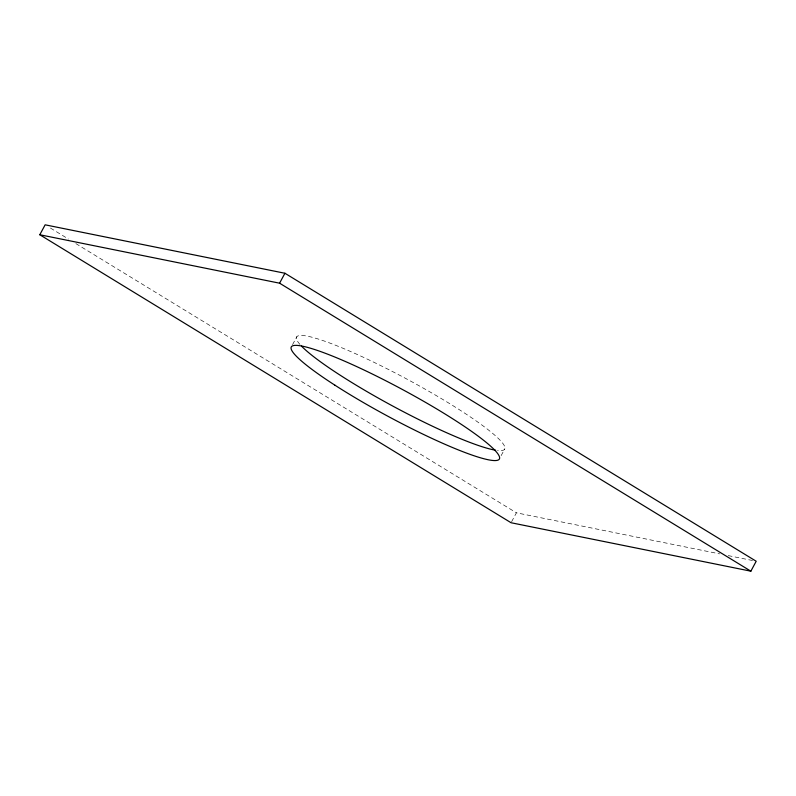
<?xml version="1.0" encoding="UTF-8"?>
<svg xmlns="http://www.w3.org/2000/svg" width="796" height="796" viewBox="0 0 796 796"><rect width="100%" height="100%" fill="white"/><g stroke="black" fill="none" stroke-linecap="round" stroke-linejoin="round"><path stroke-width="0.6" stroke-dasharray="3.98 2.98" d="M292.55 344.638L296.828 336.698M501.132 455.65L504.873 448.705M511.609 521.748L516.415 512.813L719.683 553.877M728.201 555.598L752.548 560.513M50.437 228.054L68.446 239.059M75.859 243.586L516.415 512.813M299.963 344.449A118.176 15.224 28.3 0 1 406.806 379.055A118.176 15.224 28.3 0 1 497.5 450.476"/><path stroke-width="1.19" d="M39.8 234.75L45.143 224.82L284.928 273.257L756.2 561.25L750.857 571.18L511.072 522.743L39.8 234.75L279.585 283.187L750.857 571.18M279.585 283.187L284.928 273.257M495.659 450.218A118.176 15.224 28.3 0 1 394.886 407.204A118.176 15.224 28.3 0 1 301.495 346.111M334.957 385.214A118.176 15.224 28.3 0 0 499.172 459.302A118.176 15.224 28.3 0 0 351.862 364.379A118.176 15.224 28.3 0 0 334.957 385.214"/></g></svg>
